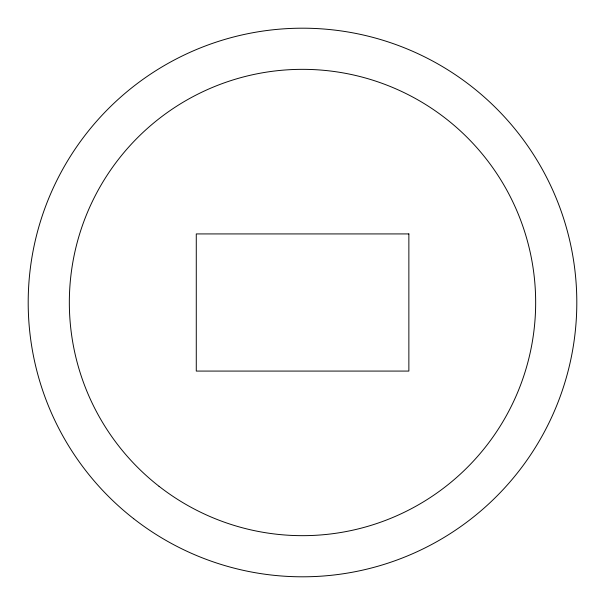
<?xml version="1.0" encoding="UTF-8"?>
<svg xmlns="http://www.w3.org/2000/svg" width="605" height="605" viewBox="0 0 605 605"><rect width="100%" height="100%" fill="white"/><g stroke="black" fill="none" stroke-linecap="round" stroke-linejoin="round"><path stroke-width="0.91" d="M408.867 233.923L196.277 233.923L196.277 371.077L408.867 371.077L408.867 233.923M133.713 518.727A274.307 274.307 0 0 0 574.153 340.562A274.307 274.307 0 0 0 199.635 48.211A274.307 274.307 0 0 0 133.713 518.727M159.032 486.299A233.159 233.159 0 0 0 533.406 334.852A233.159 233.159 0 0 0 215.062 86.356A233.159 233.159 0 0 0 159.032 486.299"/></g></svg>
